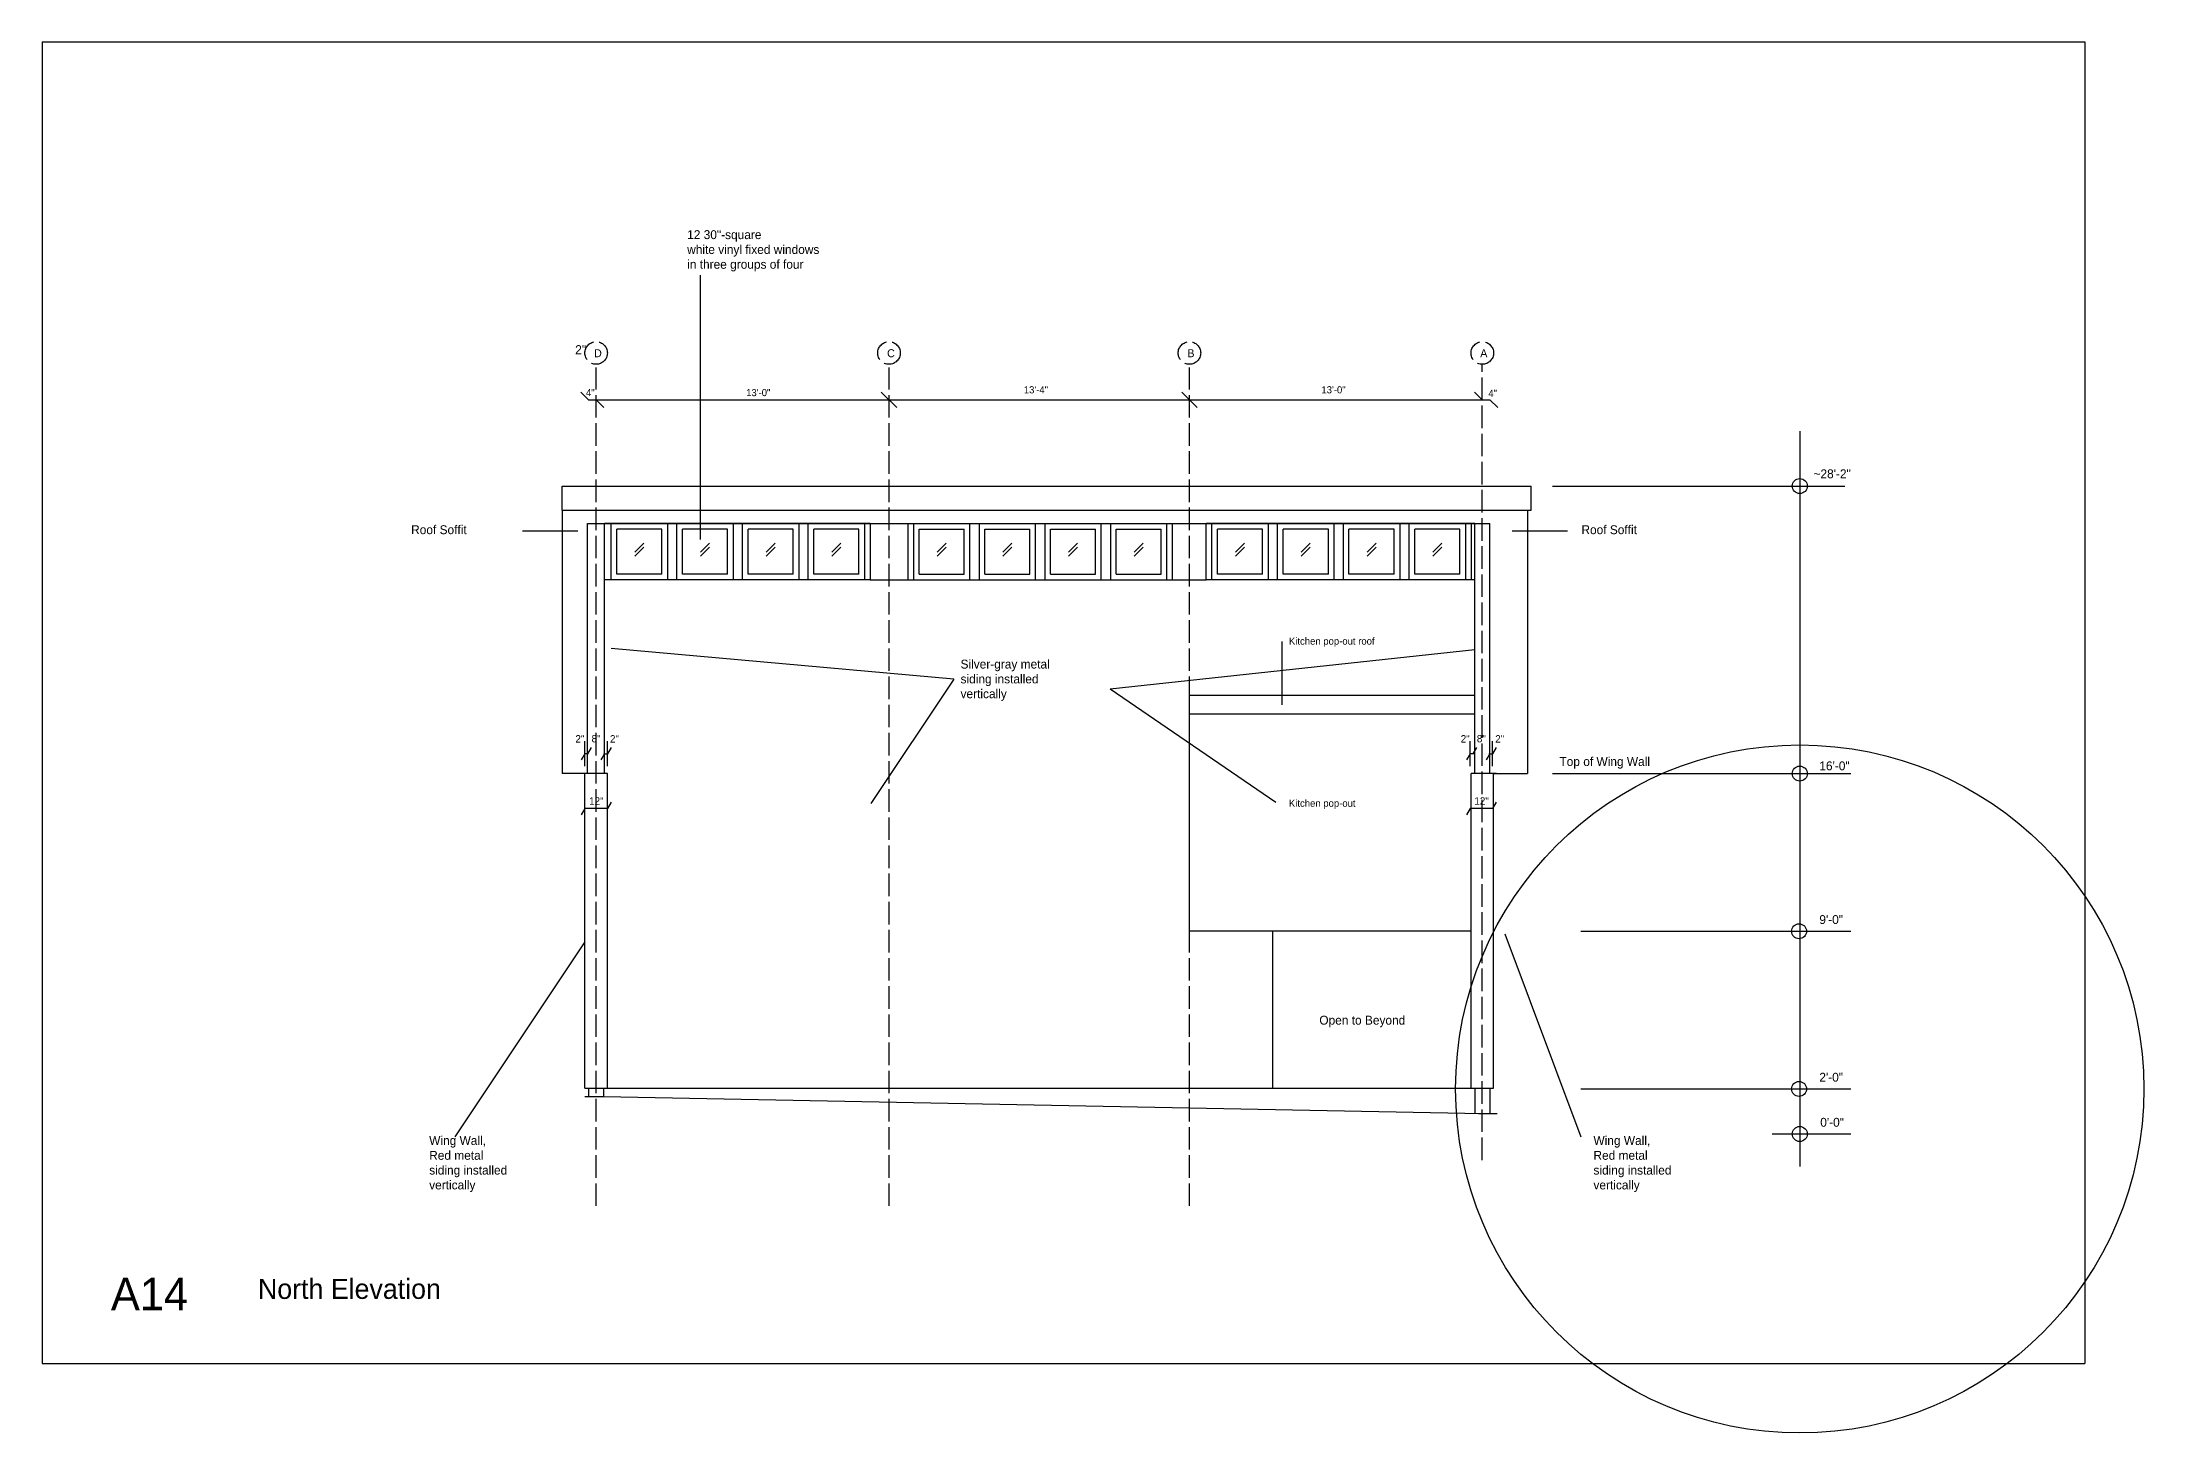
# Model space of a CAD drawing. Header units: inches. Extents: x -173 to 6883, y -350 to 3486.
# Drawn here: x 5763 to 6883, y -345 to 396 of the extents above; entities that cross this region are included whole.
import ezdxf

# ---------------------------------------------------------------- set-up
doc = ezdxf.new("R2010")
doc.units = ezdxf.units.IN
doc.header["$MEASUREMENT"] = 0
doc.linetypes.add('ACAD_ISO02W100', pattern=[15, 12, -3])
for name, color, linetype in [('const', 7, 'Continuous'), ('e1', 7, 'Continuous'), ('e2', 251, 'Continuous'), ('grid', 252, 'ACAD_ISO02W100'), ('walls', 7, 'Continuous')]:
    doc.layers.add(name, color=color, linetype=linetype)

msp = doc.modelspace()

# ---------------------------------------------------------------- linework, layer by layer
for p, q in [((5763.3, 396.2), (5763.3, -307.8)), ((5763.3, 396.2), (6851.3, 396.2)), ((6851.3, 396.2), (6851.3, -307.8)), ((5763.3, -307.8), (6851.3, -307.8))]:
    msp.add_line(p, q)
at = {"layer": 'const'}
for p, q in [((6052.4, 17), (6050.5, 13.7)), ((6055.8, 20.3), (6053.9, 17)), ((6062.9, 17), (6061, 13.7)), ((6066.4, 20.3), (6064.4, 17)), ((6523.9, 17), (6522, 13.7)), ((6527.3, 20.3), (6525.4, 17)), ((6534.4, 17), (6532.5, 13.7)), ((6537.8, 20.3), (6535.9, 17)), ((6066.4, -8.8), (6064.4, -12.2)), ((6537.8, -8.8), (6535.9, -12.2)), ((6052.4, -12.2), (6050.5, -15.5)), ((6523.9, -12.2), (6522, -15.5))]:
    msp.add_line(p, q, dxfattribs=at)
at = {"layer": 'e1'}
for p, q in [((6050.3, 209.6), (6054.4, 205.5)), ((6058.4, 205.5), (6062.5, 201.4)), ((6210.3, 209.6), (6218.5, 201.4)), ((6370.3, 209.6), (6378.5, 201.4)), ((6526.3, 209.6), (6530.4, 205.5)), ((6534.4, 205.5), (6538.6, 201.4)), ((6040.4, 146.7), (6556.4, 146.7)), ((6048.7, 135.5), (6019.2, 135.5)), ((6575.8, 135.5), (6546.3, 135.5)), ((6374.4, -77.6), (6374.4, 48.2)), ((6374.4, 38.2), (6526.4, 38.2)), ((6524.4, -77.6), (6374.4, -77.6)), ((6418.9, -161.1), (6418.9, -77.6)), ((6066.4, -161.1), (6536.4, -161.1))]:
    msp.add_line(p, q, dxfattribs=at)
msp.add_circle((6699.5, -161.6), 183.3, dxfattribs=at)
at = {"layer": 'e2'}
for p, q in [((6114, 131.2), (6114, 271.9)), ((6054.4, 205.5), (6534.4, 205.5)), ((6699.5, 188.8), (6699.5, -203)), ((6567.7, 159.6), (6723.4, 159.6)), ((6040.4, 146.7), (6040.4, 6.4)), ((6554.4, 146.7), (6554.4, 6.4)), ((6053.9, 139.7), (6534.4, 139.7)), ((6204.4, 139.7), (6062.9, 139.7)), ((6066.4, 109.7), (6066.4, 139.7)), ((6069.4, 112.7), (6069.4, 136.7)), ((6093.4, 136.7), (6069.4, 136.7)), ((6093.4, 112.7), (6093.4, 136.7)), ((6096.4, 139.7), (6096.4, 109.7)), ((6101.4, 109.7), (6101.4, 139.7)), ((6104.4, 112.7), (6104.4, 136.7)), ((6128.4, 136.7), (6104.4, 136.7)), ((6128.4, 112.7), (6128.4, 136.7)), ((6131.4, 139.7), (6131.4, 109.7)), ((6136.4, 109.7), (6136.4, 139.7)), ((6139.4, 112.7), (6139.4, 136.7)), ((6163.4, 136.7), (6139.4, 136.7)), ((6163.4, 112.7), (6163.4, 136.7)), ((6166.4, 139.7), (6166.4, 109.7)), ((6171.4, 109.7), (6171.4, 139.7)), ((6174.4, 112.7), (6174.4, 136.7)), ((6198.4, 136.7), (6174.4, 136.7)), ((6198.4, 112.7), (6198.4, 136.7)), ((6201.4, 139.7), (6201.4, 109.7)), ((6204.4, 139.7), (6204.4, 109.7)), ((6204.4, 139.7), (6223.4, 139.7)), ((6223.4, 139.7), (6383.4, 139.7)), ((6224.4, 139.7), (6224.4, 109.7)), ((6227.4, 139.7), (6227.4, 109.7)), ((6230.4, 112.7), (6230.4, 136.7)), ((6230.4, 136.7), (6254.4, 136.7)), ((6254.4, 112.7), (6254.4, 136.7)), ((6257.4, 109.7), (6257.4, 139.7)), ((6262.4, 139.7), (6262.4, 109.7)), ((6265.4, 112.7), (6265.4, 136.7)), ((6265.4, 136.7), (6289.4, 136.7)), ((6289.4, 112.7), (6289.4, 136.7)), ((6292.4, 109.7), (6292.4, 139.7)), ((6292.4, 139.7), (6297.4, 139.7)), ((6297.4, 139.7), (6297.4, 109.7)), ((6300.4, 112.7), (6300.4, 136.7)), ((6300.4, 136.7), (6324.4, 136.7)), ((6324.4, 112.7), (6324.4, 136.7)), ((6327.4, 109.7), (6327.4, 139.7)), ((6332.4, 139.7), (6332.4, 109.7)), ((6335.4, 112.7), (6335.4, 136.7)), ((6335.4, 136.7), (6359.4, 136.7)), ((6359.4, 112.7), (6359.4, 136.7)), ((6362.4, 109.7), (6362.4, 139.7)), ((6365.4, 109.7), (6365.4, 139.7)), ((6383.4, 109.7), (6383.4, 139.7)), ((6524.4, 139.7), (6383.4, 139.7)), ((6386.4, 109.7), (6386.4, 139.7)), ((6389.4, 112.7), (6389.4, 136.7)), ((6413.4, 136.7), (6389.4, 136.7)), ((6413.4, 112.7), (6413.4, 136.7)), ((6416.4, 139.7), (6416.4, 109.7)), ((6421.4, 109.7), (6421.4, 139.7)), ((6424.4, 112.7), (6424.4, 136.7)), ((6448.4, 136.7), (6424.4, 136.7)), ((6448.4, 112.7), (6448.4, 136.7)), ((6451.4, 139.7), (6451.4, 109.7)), ((6456.4, 139.7), (6451.4, 139.7)), ((6456.4, 109.7), (6456.4, 139.7)), ((6459.4, 112.7), (6459.4, 136.7)), ((6483.4, 136.7), (6459.4, 136.7)), ((6483.4, 112.7), (6483.4, 136.7)), ((6486.4, 139.7), (6486.4, 109.7)), ((6491.4, 109.7), (6491.4, 139.7)), ((6494.4, 112.7), (6494.4, 136.7)), ((6518.4, 136.7), (6494.4, 136.7)), ((6518.4, 112.7), (6518.4, 136.7)), ((6521.4, 139.7), (6521.4, 109.7)), ((6524.4, 139.7), (6524.4, 109.7)), ((6526.4, 139.7), (6524.4, 139.7)), ((6079, 124.3), (6083.8, 129.1)), ((6079, 122.3), (6083.8, 127.1)), ((6114, 124.3), (6118.8, 129.1)), ((6114, 122.3), (6118.8, 127.1)), ((6149, 124.3), (6153.8, 129.1)), ((6149, 122.3), (6153.8, 127.1)), ((6184, 124.3), (6188.8, 129.1)), ((6184, 122.3), (6188.8, 127.1)), ((6240, 124.3), (6244.8, 129.1)), ((6240, 122.3), (6244.8, 127.1)), ((6275, 124.3), (6279.8, 129.1)), ((6275, 122.3), (6279.8, 127.1)), ((6310, 124.3), (6314.8, 129.1)), ((6310, 122.3), (6314.8, 127.1)), ((6345, 124.3), (6349.8, 129.1)), ((6345, 122.3), (6349.8, 127.1)), ((6399, 124.3), (6403.8, 129.1)), ((6399, 122.3), (6403.8, 127.1)), ((6434, 124.3), (6438.8, 129.1)), ((6434, 122.3), (6438.8, 127.1)), ((6469, 124.3), (6473.8, 129.1)), ((6469, 122.3), (6473.8, 127.1)), ((6504, 124.3), (6508.8, 129.1)), ((6504, 122.3), (6508.8, 127.1)), ((6093.4, 112.7), (6069.4, 112.7)), ((6128.4, 112.7), (6104.4, 112.7)), ((6163.4, 112.7), (6139.4, 112.7)), ((6198.4, 112.7), (6174.4, 112.7)), ((6230.4, 112.7), (6254.4, 112.7)), ((6265.4, 112.7), (6289.4, 112.7)), ((6300.4, 112.7), (6324.4, 112.7)), ((6335.4, 112.7), (6359.4, 112.7)), ((6413.4, 112.7), (6389.4, 112.7)), ((6448.4, 112.7), (6424.4, 112.7)), ((6483.4, 112.7), (6459.4, 112.7)), ((6518.4, 112.7), (6494.4, 112.7)), ((6204.4, 109.7), (6062.9, 109.7)), ((6204.4, 109.7), (6223.4, 109.7)), ((6223.4, 109.7), (6383.4, 109.7)), ((6292.4, 109.7), (6297.4, 109.7)), ((6524.4, 109.7), (6383.4, 109.7)), ((6456.4, 109.7), (6451.4, 109.7)), ((6526.4, 109.7), (6524.4, 109.7)), ((6249, 56.7), (6066.4, 73)), ((6332.2, 51.6), (6526.4, 72.6)), ((6423.6, 76.8), (6423.6, 43.1)), ((6249, 56.7), (6204.7, -9.6)), ((6332.2, 51.6), (6420.5, -8.9)), ((6374.4, 48.2), (6526.4, 48.2)), ((6052.4, 10.4), (6052.4, 23.6)), ((6064.4, 10.4), (6064.4, 23.6)), ((6523.9, 10.4), (6523.9, 23.6)), ((6535.9, 10.4), (6535.9, 23.6)), ((6054.4, 17), (6052.4, 17)), ((6062.4, 17), (6064.4, 17)), ((6525.9, 17), (6523.9, 17)), ((6533.9, 17), (6535.9, 17)), ((6056.4, 6.4), (6040.4, 6.4)), ((6536.4, 6.4), (6554.4, 6.4)), ((6567.7, 6.4), (6726.7, 6.4)), ((6064.4, -12.2), (6052.4, -12.2)), ((6535.9, -12.2), (6523.9, -12.2)), ((6582.9, -77.6), (6726.7, -77.6)), ((6052.4, -83.3), (5983.1, -187.2)), ((6542.4, -79), (6582.9, -187.2)), ((6582.9, -161.6), (6726.7, -161.6)), ((6684.8, -185.6), (6726.7, -185.6))]:
    msp.add_line(p, q, dxfattribs=at)
for centre in [(6699.5, 159.6), (6699.5, 6.4), (6699.1, -77.6), (6699.1, -161.6), (6699.5, -185.6)]:
    msp.add_circle(centre, 4, dxfattribs=at)
at = {"layer": 'grid'}
for p, q in [((6530.4, -199.5), (6530.4, 224.5)), ((6058.4, -223.9), (6058.4, 222.8)), ((6214.4, -223.9), (6214.4, 222.8)), ((6374.4, -223.9), (6374.4, 222.8))]:
    msp.add_line(p, q, dxfattribs=at)
for centre in [(6058.4, 230.5), (6214.4, 230.5), (6374.4, 230.5), (6530.4, 230.5)]:
    msp.add_circle(centre, 6, dxfattribs=at)
at = {"layer": 'walls'}
for p, q in [((6040.4, 159.6), (6556.4, 159.6)), ((6040.4, 146.7), (6040.4, 159.6)), ((6556.4, 146.7), (6556.4, 159.6)), ((6053.9, 6.4), (6053.9, 139.7)), ((6062.9, 6.4), (6062.9, 139.7)), ((6526.4, 6.4), (6526.4, 139.7)), ((6534.4, 6.4), (6534.4, 139.7)), ((6052.4, -161.1), (6052.4, 6.4)), ((6064.4, 6.4), (6052.4, 6.4)), ((6064.4, -161.1), (6064.4, 6.4)), ((6524.4, -161.1), (6524.4, 6.4)), ((6537.9, 6.4), (6524.4, 6.4)), ((6536.4, -161.1), (6536.4, 6.4)), ((6052.4, -161.1), (6066.4, -161.1)), ((6052.4, -165.6), (6062.4, -165.6)), ((6054.4, -161.1), (6054.4, -165.6)), ((6062.4, -161.1), (6062.4, -165.6)), ((6062.4, -165.6), (6530.4, -174.6)), ((6526.4, -161.1), (6526.4, -174.6)), ((6528.4, -161.1), (6536.4, -161.1)), ((6534.4, -161.1), (6534.4, -174.6)), ((6528.4, -174.6), (6538.4, -174.6))]:
    msp.add_line(p, q, dxfattribs=at)

# ---------------------------------------------------------------- texts
at = {"layer": 'const', "attachment_point": 1}
for s, insert, char_height, width in [('\\P12 30"-square^Jwhite vinyl fixed windows^Jin three groups of four', (6106.9, 303.8), 4.736, 1805.775), ('\\P2"', (6047.2, 242.8), 4.89, 1864.026), ('D', (6057.3, 232.5), 4.26, 1625.197), ('C', (6213.4, 232.5), 4.26, 1625.197), ('B', (6373.3, 232.5), 4.26, 1625.197), ('A', (6529.3, 232.5), 4.26, 1625.197), ('\\P13\'-4"', (6286.2, 219.1), 3.79, 1444.62), ('\\P13\'-0"', (6444.7, 219.1), 3.79, 1444.62), ('\\P4"', (6053, 217.6), 3.79, 1444.62), ('\\P13\'-0"', (6138.3, 217.6), 3.79, 1444.62), ('\\P4"', (6533.6, 217.2), 3.79, 1444.62), ('~28\'-2"', (6706.8, 168.5), 4.74, 1805.775), ('\\PRoof Soffit', (5959.9, 146.6), 4.736, 1805.775), ('\\PRoof Soffit', (6583.2, 146.6), 4.736, 1805.775), ('Kitchen pop-out roof', (6427.4, 78.9), 3.789, 1444.62), ('\\PSilver-gray metal^Jsiding installed^Jvertically', (6252.5, 75), 4.736, 1805.775), ('\\P2"', (6047.4, 33.4), 3.91, 1491.22), ('\\P8"', (6056, 33.5), 3.91, 1491.22), ('\\P2"', (6065.8, 33.4), 3.91, 1491.22), ('\\P2"', (6518.9, 33.4), 3.91, 1491.22), ('\\P8"', (6527.5, 33.5), 3.91, 1491.22), ('\\P2"', (6537.3, 33.4), 3.91, 1491.22), ('Top of Wing Wall', (6571.5, 15.2), 4.736, 1805.775), ('16\'-0"', (6709.9, 12.9), 4.74, 1805.775), ('\\P12"', (6054.7, 0.3), 3.91, 1491.22), ('Kitchen pop-out', (6427.4, -7.5), 3.789, 1444.62), ('\\P12"', (6526.2, 0.3), 3.91, 1491.22), ('9\'-0"', (6709.9, -69), 4.74, 1805.775), ('Open to Beyond', (6443.6, -122.6), 4.736, 1805.775), ('2\'-0"', (6709.9, -153), 4.74, 1805.775), ('0\'-0"', (6710.4, -177), 4.74, 1805.775), ('Wing Wall,\\PRed metal^Jsiding installed^Jvertically', (5969.5, -186.7), 4.736, 1805.775), ('Wing Wall,\\PRed metal^Jsiding installed^Jvertically', (6589.6, -186.7), 4.736, 1805.775), ('A14', (5800, -262.2), 17.26, 6582.049), ('North Elevation', (5878.3, -262.8), 10.656, 4062.993)]:
    msp.add_mtext(s, dxfattribs=dict(at, insert=insert, char_height=char_height, width=width))

doc.saveas('drawing.dxf')
